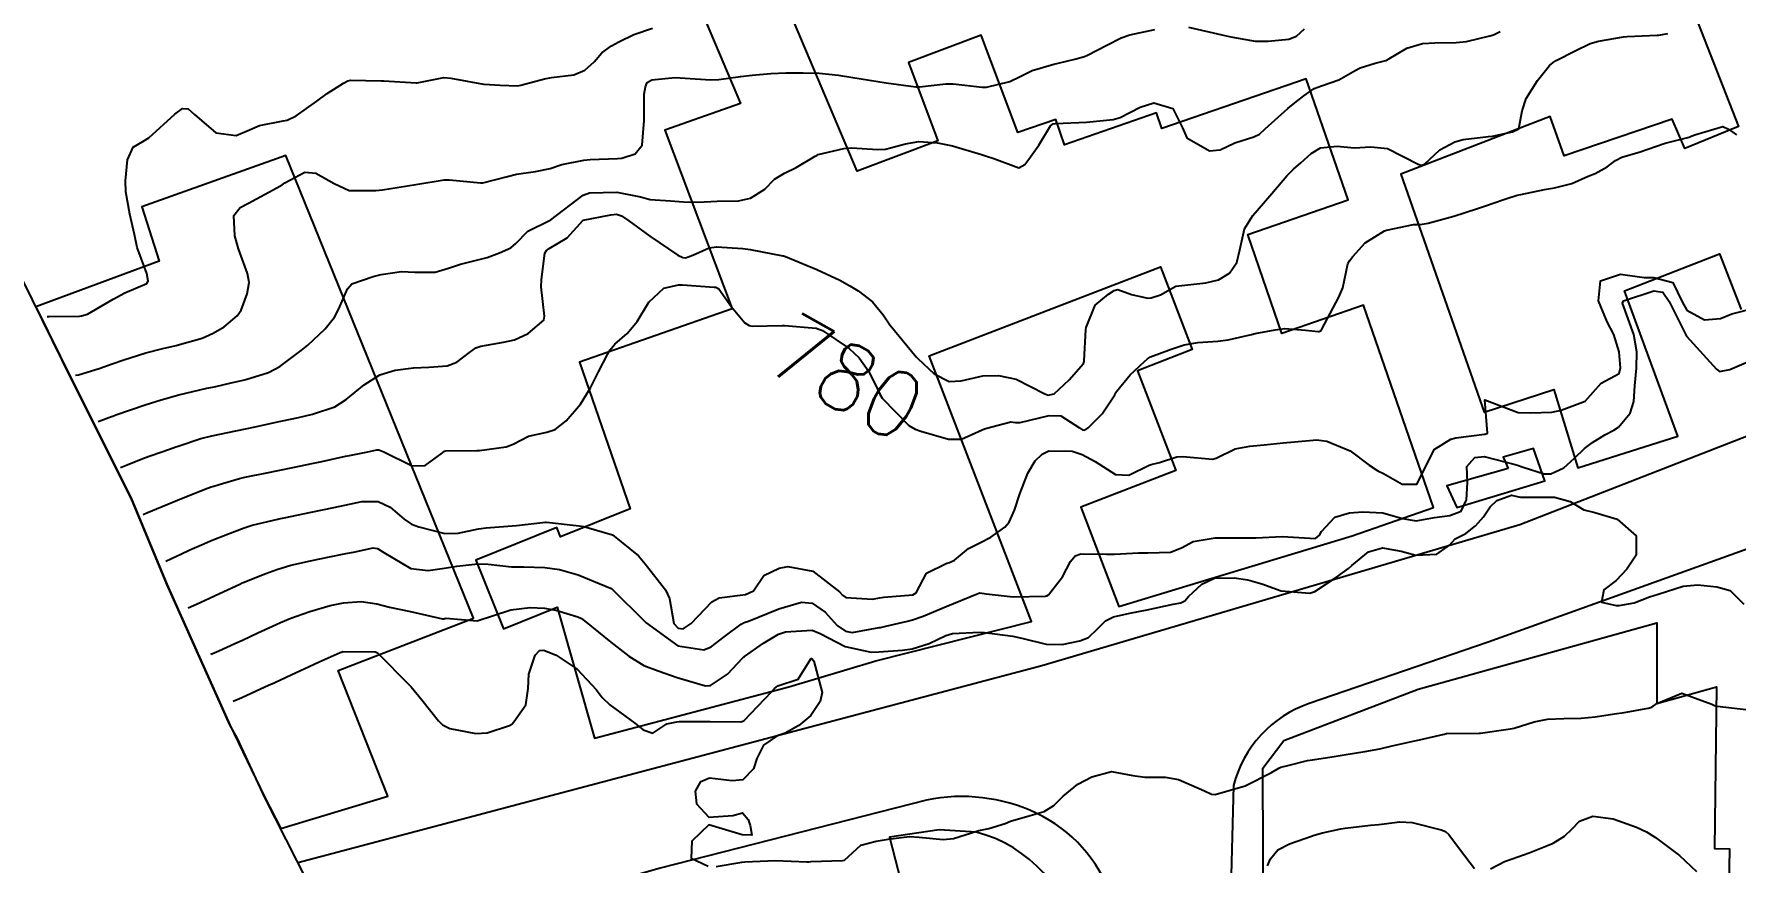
# Model space of a CAD drawing. Header units: metres. Extents: x 318500 to 325275, y 7408834 to 7428799.
# Drawn here: x 321769.1 to 321870.8, y 7422612.9 to 7422662.4 of the extents above; entities that cross this region are included whole.
import ezdxf
from ezdxf.enums import TextEntityAlignment as Align

# ---------------------------------------------------------------- set-up
doc = ezdxf.new("R2010")
doc.units = ezdxf.units.M
doc.header["$MEASUREMENT"] = 0
for name, color, linetype in [('Area', 45, 'Continuous'), ('Cotas', 45, 'Continuous'), ('Curvas de Nivel 1m', 11, 'Continuous'), ('Curvas de Nivel 5m', 15, 'Continuous'), ('Edificações', 30, 'Continuous'), ('Vias Primárias', 230, 'Continuous')]:
    doc.layers.add(name, color=color, linetype=linetype)
doc.styles.add('Style-STANDARD', font='STANDARD.shx')

msp = doc.modelspace()

# ---------------------------------------------------------------- linework, layer by layer
at = {"layer": 'Area'}
msp.add_lwpolyline([(321786.72, 7422609.25), (321782.87, 7422616.85), (321781.24, 7422620.34), (321780.8, 7422621.16), (321779.06, 7422625.01), (321777.03, 7422629.55), (321774.89, 7422634.7), (321771.37, 7422641.71), (321764.84, 7422654.96)], dxfattribs=at)
at = {"layer": 'Curvas de Nivel 1m', "flags": 128}
for points, elevation in [([(321769.89, 7422645.54), (321769.99, 7422645.53), (321771.81, 7422645.55), (321771.93, 7422645.57), (321772.28, 7422645.68), (321773.82, 7422646.57), (321774.52, 7422646.96), (321775.83, 7422647.51), (321775.92, 7422647.64), (321775.84, 7422648.11), (321775.26, 7422649.65), (321775.09, 7422650.43), (321774.82, 7422651.65), (321774.57, 7422652.99), (321774.55, 7422653.65), (321774.68, 7422654.9), (321775.02, 7422655.65), (321775.59, 7422655.99), (321775.95, 7422656.21), (321777.5, 7422657.62), (321777.97, 7422657.96), (321778.31, 7422657.94), (321778.68, 7422657.6), (321779.95, 7422656.5), (321781.17, 7422656.35), (321781.96, 7422656.68), (321782.56, 7422656.95), (321783.97, 7422657.23), (321784.22, 7422657.27), (321784.75, 7422657.52), (321785.98, 7422658.4), (321786.61, 7422658.86), (321787.59, 7422659.48), (321787.85, 7422659.62), (321787.99, 7422659.66), (321789.83, 7422659.62), (321789.99, 7422659.61), (321791.93, 7422659.49), (321791.99, 7422659.5), (321793.58, 7422659.82), (321794, 7422659.78), (321795.94, 7422659.42), (321795.99, 7422659.41), (321796.94, 7422659.36), (321797.99, 7422659.32), (321798.18, 7422659.35), (321799.58, 7422659.74), (321800, 7422659.81), (321801.33, 7422659.97), (321802, 7422660.24), (321802.56, 7422660.74), (321803.01, 7422661.28), (321803.59, 7422661.71), (321804.03, 7422661.94), (321804.92, 7422662.38), (321806.04, 7422662.76)], 776), ([(321771.58, 7422642.04), (321771.76, 7422642.05), (321772.99, 7422642.44), (321773.77, 7422642.71), (321774.46, 7422642.96), (321775.78, 7422643.37), (321776.78, 7422643.63), (321777.58, 7422643.81), (321777.78, 7422643.86), (321779.13, 7422644.25), (321779.79, 7422644.54), (321780.45, 7422644.92), (321781.23, 7422645.57), (321781.46, 7422645.92), (321781.82, 7422646.89), (321781.95, 7422647.56), (321781.84, 7422648.11), (321781.3, 7422649.57), (321781.09, 7422650.35), (321781.04, 7422651.57), (321781.41, 7422652.05), (321781.9, 7422652.3), (321783.59, 7422653.22), (321783.91, 7422653.41), (321784.08, 7422653.53), (321785.28, 7422654.15), (321785.92, 7422654.1), (321787.02, 7422653.49), (321787.91, 7422653.07), (321789.51, 7422653.06), (321789.91, 7422653.11), (321791.91, 7422653.42), (321793.6, 7422653.71), (321793.91, 7422653.71), (321795.76, 7422653.52), (321795.91, 7422653.53), (321797.38, 7422653.89), (321797.92, 7422654.03), (321799.06, 7422654.19), (321799.93, 7422654.37), (321800.62, 7422654.62), (321801.93, 7422654.88), (321802.31, 7422654.91), (321803.94, 7422654.98), (321804.2, 7422655), (321805.01, 7422655.25), (321805.43, 7422655.77), (321805.54, 7422657.25), (321805.55, 7422658.81), (321805.62, 7422659.25), (321805.73, 7422659.51), (321806, 7422659.68), (321807.4, 7422659.81), (321808, 7422659.78), (321809.51, 7422659.68), (321810, 7422659.7), (321811.29, 7422659.88), (321812, 7422659.95), (321813.11, 7422660.04), (321814, 7422660.08), (321815.03, 7422660.09), (321816, 7422660.07), (321817.15, 7422659.95), (321818, 7422659.81), (321819.49, 7422659.57), (321820, 7422659.49), (321821.76, 7422659.26), (321821.99, 7422659.26), (321823.56, 7422659.44), (321824, 7422659.43), (321825.73, 7422659.23), (321825.99, 7422659.24), (321827.38, 7422659.57), (321828, 7422659.87), (321828.72, 7422660.23), (321830.02, 7422660.6), (321830.27, 7422660.66), (321831.26, 7422660.9), (321831.85, 7422661.07), (321832.02, 7422661.14), (321833.17, 7422661.75), (321834.04, 7422662.17), (321834.55, 7422662.35), (321836.05, 7422662.67)], 777), ([(321772.93, 7422639.26), (321773.73, 7422639.56), (321773.8, 7422639.59), (321773.99, 7422639.66), (321775.74, 7422640.26), (321776.68, 7422640.56), (321777.74, 7422640.87), (321779.41, 7422641.25), (321779.75, 7422641.32), (321779.96, 7422641.36), (321780.87, 7422641.57), (321781.58, 7422641.73), (321781.75, 7422641.78), (321783.11, 7422642.19), (321783.77, 7422642.55), (321785.06, 7422643.51), (321785.46, 7422643.83), (321785.79, 7422644.14), (321786.48, 7422644.81), (321787.04, 7422645.49), (321787.31, 7422645.99), (321787.83, 7422647.2), (321788.08, 7422647.48), (321789.36, 7422647.93), (321789.84, 7422648.05), (321791.05, 7422648.23), (321791.84, 7422648.18), (321793.05, 7422648.19), (321793.85, 7422648.42), (321794.58, 7422648.66), (321795.85, 7422648.98), (321796.16, 7422649.06), (321796.9, 7422649.35), (321797.58, 7422649.63), (321797.87, 7422649.9), (321798.59, 7422650.63), (321799.89, 7422651.27), (321799.92, 7422651.29), (321799.96, 7422651.32), (321801.9, 7422652.78), (321802.27, 7422652.92), (321803.91, 7422652.96), (321805.33, 7422652.68), (321805.9, 7422652.53), (321807.12, 7422652.44), (321807.9, 7422652.39), (321808.74, 7422652.37), (321809.9, 7422652.43), (321811.17, 7422652.44), (321811.9, 7422652.6), (321812.74, 7422653.15), (321813.32, 7422653.74), (321813.92, 7422654.1), (321814.63, 7422654.43), (321815.75, 7422655.11), (321815.87, 7422655.18), (321815.94, 7422655.21), (321817.47, 7422655.57), (321817.95, 7422655.61), (321819.48, 7422655.52), (321819.95, 7422655.54), (321821.15, 7422655.84), (321821.95, 7422655.98), (321823.06, 7422655.91), (321823.95, 7422655.73), (321825.7, 7422655.22), (321825.94, 7422655.14), (321826.43, 7422654.97), (321827.93, 7422654.42), (321828.27, 7422654.61), (321828.51, 7422654.94), (321829.12, 7422655.77), (321829.81, 7422656.92), (321829.97, 7422657.04), (321830.12, 7422657.07), (321831.97, 7422657.15), (321833.55, 7422657.3), (321833.98, 7422657.43), (321835.16, 7422658.03), (321835.98, 7422658.29), (321837.12, 7422657.96), (321837.69, 7422656.81), (321837.96, 7422656.21), (321839.31, 7422655.43), (321839.95, 7422655.49), (321840.83, 7422655.91), (321841.96, 7422656.26), (321842.29, 7422656.43), (321842.63, 7422656.75), (321843.98, 7422657.95), (321844.41, 7422658.3), (321844.95, 7422658.72), (321845.56, 7422659.15), (321846, 7422659.32), (321847.03, 7422659.67), (321848.01, 7422660.23), (321848.31, 7422660.38), (321849.21, 7422660.66), (321849.84, 7422660.83), (321850.02, 7422660.92), (321851.1, 7422661.57), (321852.04, 7422661.84), (321852.77, 7422661.89), (321854.04, 7422661.9), (321854.67, 7422661.96), (321856.05, 7422662.29), (321856.27, 7422662.35), (321856.68, 7422662.56)], 778), ([(321774.26, 7422636.52), (321774.65, 7422636.69), (321775.69, 7422637.09), (321776.09, 7422637.24), (321777.18, 7422637.62), (321777.56, 7422637.75), (321777.7, 7422637.8), (321779.05, 7422638.25), (321779.71, 7422638.42), (321780.67, 7422638.62), (321781.72, 7422638.84), (321782.31, 7422638.96), (321783.73, 7422639.26), (321783.94, 7422639.31), (321784.9, 7422639.51), (321785.73, 7422639.7), (321787.07, 7422640.15), (321787.74, 7422640.58), (321788.81, 7422641.46), (321789.76, 7422642.05), (321790.67, 7422642.34), (321791.77, 7422642.48), (321792.67, 7422642.51), (321793.77, 7422642.6), (321794.35, 7422642.81), (321795.1, 7422643.38), (321795.49, 7422643.67), (321795.79, 7422643.77), (321797.14, 7422644), (321797.79, 7422644.15), (321798.61, 7422644.52), (321799.54, 7422645.32), (321799.59, 7422645.55), (321799.39, 7422647.32), (321799.41, 7422647.75), (321799.61, 7422649.32), (321799.7, 7422649.49), (321799.86, 7422649.59), (321800.95, 7422650.23), (321801.89, 7422651.29), (321803.55, 7422651.62), (321803.89, 7422651.64), (321804.18, 7422651.56), (321804.62, 7422651.26), (321805.88, 7422650.34), (321807.56, 7422649.21), (321807.86, 7422649.06), (321808.02, 7422649.04), (321808.44, 7422649.2), (321809.42, 7422649.64), (321809.87, 7422649.7), (321811.44, 7422649.59), (321811.87, 7422649.54), (321813.82, 7422649.17), (321813.86, 7422649.16), (321813.99, 7422649.13), (321815.85, 7422648.35), (321817.23, 7422647.7), (321817.83, 7422647.38), (321818.32, 7422647.07), (321819.18, 7422646.42), (321819.82, 7422645.63), (321820.21, 7422645.05), (321821.78, 7422643.14), (321821.88, 7422643.03), (321822.87, 7422642.12), (321823.76, 7422641.65), (321824.47, 7422641.7), (321825.77, 7422641.99), (321826.71, 7422642.02), (321827.76, 7422641.8), (321829.47, 7422640.92), (321829.68, 7422640.85), (321829.75, 7422640.86), (321830.04, 7422640.92), (321830.92, 7422641.75), (321831.78, 7422642.73), (321831.82, 7422642.85), (321831.83, 7422642.89), (321831.92, 7422644.77), (321831.94, 7422644.89), (321832.49, 7422646.22), (321833.27, 7422646.88), (321833.61, 7422647.09), (321833.83, 7422647.16), (321834.66, 7422646.86), (321835.62, 7422646.64), (321835.83, 7422646.65), (321836.38, 7422646.83), (321837.29, 7422647.36), (321837.84, 7422647.42), (321839.1, 7422647.54), (321839.84, 7422647.72), (321840.5, 7422648.13), (321840.94, 7422648.77), (321841.12, 7422649.53), (321841.41, 7422650.77), (321841.9, 7422651.57), (321842.92, 7422652.74), (321843.37, 7422653.29), (321843.93, 7422653.93), (321844.33, 7422654.33), (321844.77, 7422654.72), (321845.39, 7422655.27), (321845.95, 7422655.62), (321846.94, 7422655.71), (321847.95, 7422655.62), (321848.95, 7422655.68), (321849.95, 7422655.58), (321851.78, 7422654.63), (321851.94, 7422654.57), (321851.99, 7422654.58), (321852.15, 7422654.63), (321853.07, 7422655.49), (321853.96, 7422655.96), (321854.46, 7422656.1), (321855.97, 7422656.29), (321856.22, 7422656.31), (321857.42, 7422656.56), (321857.78, 7422656.75), (321857.98, 7422657.83), (321858.23, 7422658.55), (321858.9, 7422659.64), (321859.63, 7422660.53), (321859.84, 7422660.71), (321860.02, 7422660.82), (321861.15, 7422661.4), (321862.04, 7422661.84), (321862.54, 7422661.99), (321864.05, 7422662.23), (321864.26, 7422662.25), (321866.05, 7422662.33), (321866.15, 7422662.34), (321866.68, 7422662.43)], 779), ([(321838.05, 7422662.81), (321840.04, 7422662.36), (321840.58, 7422662.24), (321842.04, 7422661.99), (321842.81, 7422661.98), (321844.04, 7422662.09), (321844.5, 7422662.27), (321844.98, 7422662.72)], 777), ([(321776.96, 7422630.93), (321777.61, 7422631.23), (321777.87, 7422631.35), (321778.41, 7422631.6), (321779.24, 7422631.97), (321779.63, 7422632.14), (321780.66, 7422632.54), (321781.64, 7422632.91), (321782.13, 7422633.07), (321783.65, 7422633.44), (321783.72, 7422633.46), (321784.04, 7422633.52), (321785.65, 7422633.85), (321787.01, 7422634.13), (321787.66, 7422634.27), (321788.68, 7422634.49), (321789.66, 7422634.5), (321790.37, 7422634.15), (321791.21, 7422633.43), (321791.65, 7422633.13), (321792.09, 7422632.97), (321793.64, 7422632.59), (321794.43, 7422632.6), (321795.64, 7422632.85), (321796.1, 7422632.91), (321797.65, 7422633.03), (321797.92, 7422633.06), (321799.65, 7422633.25), (321799.71, 7422633.26), (321801.65, 7422633.03), (321801.93, 7422633), (321803.64, 7422632.5), (321805.21, 7422631.24), (321805.61, 7422630.76), (321806.82, 7422629.22), (321807.05, 7422628.69), (321807.32, 7422627.21), (321807.57, 7422626.92), (321807.88, 7422626.89), (321808.34, 7422627.2), (321809.58, 7422628.5), (321810.03, 7422628.73), (321811.59, 7422628.94), (321812.08, 7422629.15), (321812.68, 7422630.07), (321813.61, 7422630.51), (321814.13, 7422630.61), (321815.61, 7422630.33), (321817.21, 7422629.09), (321817.39, 7422628.89), (321817.59, 7422628.75), (321819.19, 7422628.66), (321819.59, 7422628.73), (321819.86, 7422628.77), (321821.59, 7422628.92), (321821.79, 7422629.03), (321822.41, 7422630.22), (321823.62, 7422630.8), (321823.77, 7422630.85), (321824.07, 7422630.99), (321824.92, 7422631.69), (321825.64, 7422632.05), (321826.24, 7422632.37), (321827.08, 7422632.96), (321827.35, 7422633.25), (321827.66, 7422633.98), (321827.99, 7422634.95), (321828.45, 7422636.18), (321828.89, 7422636.93), (321829.31, 7422637.32), (321829.71, 7422637.52), (321831.11, 7422637.5), (321831.71, 7422637.29), (321832.49, 7422636.88), (321833.69, 7422636.1), (321834.49, 7422636.06), (321835.7, 7422636.67), (321835.82, 7422636.71), (321836.32, 7422636.83), (321837.36, 7422637.16), (321837.71, 7422637.18), (321839.48, 7422637.02), (321839.7, 7422637.08), (321840.85, 7422637.63), (321841.72, 7422637.79), (321842.58, 7422637.88), (321843.72, 7422637.99), (321844.39, 7422638.06), (321845.72, 7422638.17), (321846.32, 7422638.1), (321847.71, 7422637.52), (321848.85, 7422636.66), (321849.37, 7422636.33), (321849.7, 7422636.17), (321850.81, 7422635.52), (321851.69, 7422635.53), (321852.25, 7422636.62), (321852.74, 7422637.59), (321853.72, 7422638.22), (321854.03, 7422638.29), (321855.73, 7422638.52), (321855.77, 7422638.52), (321855.91, 7422638.57), (321855.76, 7422640.57), (321857.75, 7422639.81), (321858.51, 7422639.78), (321859.75, 7422639.83), (321860.32, 7422639.94), (321861.76, 7422640.49), (321862.7, 7422641.55), (321863.78, 7422642.14), (321863.86, 7422642.47), (321863.79, 7422643.43), (321863.46, 7422644.47), (321863.07, 7422645.23), (321862.55, 7422646.48), (321862.67, 7422647.66), (321863.86, 7422648.07), (321865.27, 7422647.87), (321865.85, 7422647.87), (321866.99, 7422647.56), (321867.55, 7422646.41), (321867.83, 7422645.91), (321868.88, 7422645.35), (321869.83, 7422645.42), (321870.52, 7422645.69), (321871.84, 7422646.04)], 781), ([(321778.3, 7422628.14), (321778.81, 7422628.36), (321779.58, 7422628.72), (321780.17, 7422628.99), (321781.38, 7422629.56), (321781.52, 7422629.63), (321781.59, 7422629.66), (321782.94, 7422630.2), (321783.6, 7422630.44), (321784.44, 7422630.69), (321785.61, 7422630.95), (321786.07, 7422631.04), (321787.62, 7422631.36), (321787.72, 7422631.38), (321788.17, 7422631.47), (321789.36, 7422631.72), (321789.62, 7422631.69), (321790, 7422631.44), (321791.61, 7422630.49), (321792.64, 7422630.38), (321793.61, 7422630.52), (321794.36, 7422630.64), (321795.61, 7422630.77), (321796.23, 7422630.74), (321797.61, 7422630.6), (321798.35, 7422630.59), (321799.61, 7422630.56), (321800.48, 7422630.43), (321801.6, 7422630.11), (321803.54, 7422629.31), (321803.59, 7422629.29), (321803.62, 7422629.26), (321805.57, 7422627.35), (321805.62, 7422627.29), (321805.66, 7422627.24), (321807.55, 7422625.87), (321809.11, 7422625.63), (321809.55, 7422625.82), (321810.32, 7422626.41), (321811.34, 7422627.16), (321811.48, 7422627.25), (321811.57, 7422627.28), (321811.77, 7422627.35), (321813.58, 7422628.09), (321814.94, 7422628.48), (321815.58, 7422628.43), (321816.36, 7422627.88), (321817.07, 7422627.08), (321817.56, 7422626.74), (321817.97, 7422626.67), (321819.57, 7422626.96), (321819.65, 7422626.97), (321819.97, 7422627.05), (321821.27, 7422627.34), (321821.57, 7422627.42), (321822.21, 7422627.65), (321823.58, 7422628.23), (321825.44, 7422628.97), (321825.54, 7422629.02), (321825.59, 7422629.03), (321825.97, 7422628.97), (321827.59, 7422628.79), (321829.51, 7422628.84), (321829.59, 7422628.85), (321829.69, 7422628.92), (321830.52, 7422630), (321831.01, 7422630.9), (321831.28, 7422631.24), (321831.63, 7422631.36), (321833.15, 7422631.35), (321833.63, 7422631.35), (321835.06, 7422631.42), (321835.63, 7422631.43), (321836.98, 7422631.47), (321837.63, 7422631.72), (321838.33, 7422632.11), (321839.64, 7422632.33), (321840.1, 7422632.33), (321841.64, 7422632.33), (321842.07, 7422632.33), (321843.65, 7422632.4), (321843.99, 7422632.38), (321845.64, 7422632.29), (321845.88, 7422632.48), (321846.01, 7422632.7), (321846.8, 7422633.56), (321847.67, 7422633.82), (321848.46, 7422633.87), (321849.67, 7422633.81), (321850.83, 7422633.47), (321851.66, 7422633.34), (321852.75, 7422633.53), (321853.67, 7422633.65), (321854.35, 7422633.91), (321854.67, 7422634.59), (321854.73, 7422635.62), (321854.68, 7422636.59), (321855.16, 7422637.12), (321855.71, 7422637.17), (321857.56, 7422636.7), (321857.7, 7422636.66), (321858.05, 7422636.54), (321859.31, 7422636.14), (321859.7, 7422636.15), (321860.48, 7422636.51), (321861.12, 7422637.08), (321861.72, 7422637.66), (321862.19, 7422638.02), (321862.93, 7422638.48), (321863.46, 7422638.75), (321863.74, 7422638.94), (321864.44, 7422639.77), (321864.65, 7422640.46), (321864.71, 7422641.39), (321864.81, 7422642.45), (321864.83, 7422643.42), (321864.65, 7422644.46), (321863.98, 7422646.33), (321864.05, 7422646.47), (321865.85, 7422647.08), (321866.4, 7422646.99), (321866.76, 7422646.43), (321867.74, 7422644.48), (321867.78, 7422644.41), (321867.81, 7422644.37), (321869.59, 7422642.39), (321869.78, 7422642.26), (321870.39, 7422642.38), (321871.37, 7422642.79)], 782), ([(321779.65, 7422625.36), (321779.72, 7422625.39), (321780.13, 7422625.57), (321781.1, 7422626.01), (321781.55, 7422626.22), (321782.46, 7422626.64), (321783.56, 7422627.15), (321783.82, 7422627.27), (321784.43, 7422627.52), (321785.57, 7422627.93), (321786.78, 7422628.28), (321787.58, 7422628.44), (321788.64, 7422628.52), (321789.58, 7422628.38), (321790.32, 7422628.18), (321791.58, 7422627.93), (321793.49, 7422627.48), (321793.57, 7422627.48), (321793.69, 7422627.52), (321795.57, 7422627.37), (321797.58, 7422628.02), (321798.74, 7422628.17), (321799.58, 7422628.13), (321800.26, 7422628), (321801.57, 7422627.61), (321801.79, 7422627.5), (321802.07, 7422627.28), (321803.55, 7422626.09), (321804.63, 7422625.25), (321805.53, 7422624.69), (321806.38, 7422624.38), (321807.52, 7422623.98), (321809.21, 7422623.49), (321809.51, 7422623.51), (321810.51, 7422624.18), (321811.44, 7422625.16), (321811.49, 7422625.21), (321811.54, 7422625.24), (321812.67, 7422626.03), (321813.56, 7422626.57), (321813.98, 7422626.71), (321815.57, 7422626.8), (321816.05, 7422626.61), (321817.55, 7422625.83), (321819.1, 7422625.5), (321819.55, 7422625.51), (321820.97, 7422625.61), (321821.55, 7422625.69), (321822.56, 7422626.01), (321823.56, 7422626.49), (321823.95, 7422626.6), (321825.57, 7422626.68), (321825.87, 7422626.67), (321827.56, 7422626.45), (321828.19, 7422626.31), (321829.56, 7422625.97), (321830.51, 7422625.95), (321831.56, 7422626.17), (321832.08, 7422626.37), (321832.62, 7422626.88), (321833.09, 7422627.36), (321833.58, 7422627.61), (321834.56, 7422627.83), (321835.58, 7422628.02), (321837.14, 7422628.37), (321837.59, 7422628.45), (321837.83, 7422628.56), (321838.05, 7422628.81), (321838.85, 7422629.55), (321839.61, 7422629.91), (321840.78, 7422629.94), (321841.61, 7422629.82), (321842.43, 7422629.57), (321843.6, 7422629.15), (321845.31, 7422629.01), (321845.6, 7422629.11), (321846.9, 7422629.97), (321847.62, 7422630.49), (321847.82, 7422630.68), (321848.8, 7422631.49), (321849.64, 7422631.72), (321850.75, 7422631.52), (321851.63, 7422631.28), (321852.89, 7422631.35), (321853.64, 7422631.89), (321853.98, 7422632.26), (321854.63, 7422632.59), (321855.19, 7422633.04), (321855.67, 7422633.58), (321856.07, 7422634.17), (321856.48, 7422634.56), (321857.36, 7422634.88), (321857.68, 7422634.8), (321857.89, 7422634.75), (321859.68, 7422634.75), (321859.92, 7422634.75), (321860.85, 7422634.5), (321861.67, 7422634), (321862.32, 7422633.83), (321863.66, 7422633.44), (321864.79, 7422632.45), (321864.79, 7422631.29), (321864.24, 7422630.46), (321863.61, 7422629.78), (321862.87, 7422629.21), (321862.72, 7422628.48), (321863.6, 7422628.28), (321863.79, 7422628.28), (321864.67, 7422628.45), (321865.6, 7422628.79), (321866.12, 7422628.95), (321867.61, 7422629.44), (321868.49, 7422629.52), (321869.61, 7422629.4), (321870.41, 7422629.18), (321871.22, 7422628.37)], 783), ([(321781, 7422622.57), (321781.5, 7422622.79), (321783.15, 7422623.54), (321783.4, 7422623.65), (321783.51, 7422623.7), (321784.75, 7422624.28), (321785.53, 7422624.64), (321786.12, 7422624.91), (321787.39, 7422625.48), (321787.5, 7422625.52), (321787.54, 7422625.53), (321789.48, 7422625.51), (321789.54, 7422625.5), (321789.61, 7422625.45), (321791.51, 7422623.54), (321791.62, 7422623.42), (321792.27, 7422622.64), (321793.26, 7422621.4), (321793.49, 7422621.16), (321793.94, 7422620.94), (321795.48, 7422620.64), (321796.16, 7422620.68), (321797.49, 7422621.12), (321797.63, 7422621.2), (321797.76, 7422621.34), (321798.48, 7422622.35), (321798.62, 7422623.33), (321798.66, 7422624.19), (321799.04, 7422625.32), (321799.28, 7422625.59), (321799.54, 7422625.61), (321800.29, 7422625.31), (321801.53, 7422624.48), (321802.68, 7422623.27), (321803.03, 7422622.79), (321803.5, 7422622.36), (321804.99, 7422621.25), (321805.48, 7422620.86), (321806.06, 7422620.65), (321806.89, 7422621.22), (321807.49, 7422621.34), (321807.63, 7422621.35), (321809.49, 7422621.35), (321811.32, 7422621.33), (321811.49, 7422621.39), (321813.16, 7422623.14), (321813.32, 7422623.33), (321813.52, 7422623.49), (321814.74, 7422623.89), (321815.49, 7422625.1), (321815.52, 7422625.12), (321815.54, 7422625.12), (321815.57, 7422625.1), (321815.68, 7422624.95), (321816.17, 7422623.09), (321816.06, 7422622.54), (321815.5, 7422621.72), (321814.79, 7422621.11), (321813.96, 7422620.65), (321813.48, 7422620.5), (321812.66, 7422619.95), (321812.27, 7422619.15), (321812.07, 7422618.53), (321811.44, 7422617.88), (321810.79, 7422617.82), (321809.44, 7422617.97), (321808.89, 7422617.74), (321808.58, 7422617.19), (321808.66, 7422616.43), (321809.41, 7422615.64), (321810.83, 7422615.75), (321811.42, 7422615.91), (321811.76, 7422615.51), (321811.87, 7422615.15), (321811.98, 7422614.57), (321811.4, 7422614.58), (321809.41, 7422615.18), (321808.38, 7422614.21), (321808.35, 7422613.2), (321809.37, 7422612.71)], 784), ([(321809.85, 7422612.7), (321811.38, 7422612.96), (321811.56, 7422612.98), (321813.38, 7422613.05), (321815.25, 7422612.97), (321815.38, 7422612.98), (321815.49, 7422612.99), (321817.38, 7422613.05), (321817.5, 7422613.08), (321818.48, 7422613.98), (321819.4, 7422614.2), (321820.12, 7422614.32), (321821.4, 7422614.49), (321821.96, 7422614.45), (321823.4, 7422614.3), (321824.02, 7422614.37), (321825.41, 7422614.81), (321825.53, 7422614.84), (321826.13, 7422614.96), (321827.1, 7422615.27), (321827.42, 7422615.4), (321828.6, 7422615.75), (321829.43, 7422615.99), (321830.02, 7422616.33), (321830.56, 7422616.9), (321831.45, 7422617.61), (321832.28, 7422618.06), (321833.45, 7422618.36), (321834.73, 7422618.13), (321835.45, 7422618.03), (321836.66, 7422618.03), (321837.45, 7422617.9), (321839.02, 7422617.22), (321839.44, 7422617.01), (321839.65, 7422617), (321841.45, 7422617.51), (321843.02, 7422618.3), (321843.46, 7422618.57), (321843.57, 7422618.62), (321843.98, 7422618.72), (321845.16, 7422619.02), (321845.47, 7422619.07), (321846.87, 7422619.29), (321847.47, 7422619.39), (321848.58, 7422619.56), (321849.48, 7422619.73), (321850.22, 7422619.9), (321851.48, 7422620.18), (321851.85, 7422620.26), (321853.32, 7422620.6), (321853.46, 7422620.63), (321853.49, 7422620.64), (321855.41, 7422620.65), (321855.49, 7422620.66), (321857.16, 7422620.89), (321857.5, 7422620.96), (321858.7, 7422621.33), (321859.5, 7422621.5), (321860.47, 7422621.54), (321861.51, 7422621.55), (321862.35, 7422621.64), (321863.51, 7422621.81), (321864.08, 7422621.9), (321865.52, 7422622.15), (321865.74, 7422622.22), (321866.03, 7422622.43), (321867.53, 7422623.04), (321869.32, 7422622.39), (321869.52, 7422622.3), (321869.63, 7422622.28), (321871.52, 7422622.05)], 784)]:
    msp.add_lwpolyline(points, dxfattribs=dict(at, elevation=elevation))
at = {"layer": 'Curvas de Nivel 5m', "flags": 128}
for points, elevation in [([(321775.61, 7422633.72), (321775.65, 7422633.74), (321775.83, 7422633.82), (321777.66, 7422634.58), (321779.3, 7422635.22), (321779.67, 7422635.36), (321779.83, 7422635.41), (321780.36, 7422635.57), (321781.37, 7422635.86), (321781.68, 7422635.94), (321783.01, 7422636.21), (321783.68, 7422636.34), (321784.66, 7422636.54), (321785.69, 7422636.77), (321786.29, 7422636.89), (321787.7, 7422637.19), (321787.93, 7422637.24), (321789.03, 7422637.46), (321789.57, 7422637.58), (321789.7, 7422637.58), (321790, 7422637.45), (321791.69, 7422636.62), (321792.45, 7422636.65), (321793.5, 7422637.4), (321793.61, 7422637.49), (321793.7, 7422637.52), (321795.55, 7422637.53), (321795.7, 7422637.53), (321797.3, 7422637.75), (321797.71, 7422637.92), (321798.64, 7422638.4), (321799.72, 7422638.64), (321800.23, 7422638.8), (321800.89, 7422639.3), (321801.74, 7422640.3), (321802.33, 7422641.28), (321802.81, 7422642.23), (321803.36, 7422643.27), (321803.51, 7422643.54), (321803.79, 7422643.89), (321804.52, 7422644.53), (321805.12, 7422645.25), (321805.82, 7422646.39), (321806.71, 7422647.23), (321807.6, 7422647.44), (321807.83, 7422647.43), (321809.72, 7422647.3), (321809.83, 7422647.29), (321810.01, 7422647.19), (321810.75, 7422646.11), (321811.55, 7422645.16), (321811.81, 7422645.01), (321811.99, 7422644.97), (321813.81, 7422645.01), (321813.93, 7422645.01), (321815.81, 7422644.85), (321816.2, 7422644.71), (321817.79, 7422643.63), (321818.39, 7422643.07), (321818.97, 7422642.26), (321819.55, 7422641.05), (321819.61, 7422640.91), (321819.75, 7422640.67), (321821.35, 7422639.03), (321821.73, 7422638.81), (321822.06, 7422638.69), (321823.72, 7422638.21), (321824.49, 7422638.22), (321825.73, 7422638.77), (321825.87, 7422638.83), (321826.3, 7422638.96), (321827.45, 7422639.24), (321827.73, 7422639.2), (321828, 7422639.21), (321829.74, 7422639.62), (321830.43, 7422639.6), (321831.55, 7422638.89), (321831.73, 7422638.78), (321831.86, 7422638.76), (321832.06, 7422638.89), (321832.89, 7422639.72), (321833.65, 7422640.87), (321833.68, 7422640.94), (321833.75, 7422641.07), (321834.58, 7422642.05), (321835.42, 7422642.85), (321835.6, 7422643.02), (321835.78, 7422643.14), (321837.03, 7422643.58), (321837.8, 7422643.84), (321838.61, 7422643.99), (321839.8, 7422644.07), (321840.43, 7422644.15), (321841.81, 7422644.47), (321842.04, 7422644.52), (321843.23, 7422644.74), (321843.81, 7422644.82), (321845.05, 7422644.72), (321845.81, 7422644.65), (321845.87, 7422644.65), (321845.98, 7422644.71), (321846.19, 7422645.08), (321847.04, 7422646.69), (321847.27, 7422647.26), (321847.57, 7422648.68), (321847.67, 7422648.87), (321847.87, 7422649.13), (321848.61, 7422649.94), (321849.76, 7422650.65), (321849.89, 7422650.7), (321851.5, 7422651.03), (321851.89, 7422651.04), (321852.38, 7422651.11), (321853.9, 7422651.53), (321855.31, 7422651.98), (321855.91, 7422652.18), (321856.19, 7422652.28), (321857.01, 7422652.56), (321857.69, 7422652.78), (321857.91, 7422652.83), (321859.32, 7422653.12), (321859.92, 7422653.22), (321860.95, 7422653.48), (321861.93, 7422653.91), (321862.35, 7422654.07), (321863.07, 7422654.48), (321863.56, 7422654.86), (321863.95, 7422655.06), (321865.04, 7422655.37), (321865.96, 7422655.69), (321866.52, 7422655.88), (321867.97, 7422656.25), (321868.09, 7422656.3), (321868.36, 7422656.41), (321869.97, 7422656.88), (321870.32, 7422656.73), (321870.8, 7422656.38)], 780), ([(321842.77, 7422612.74), (321842.96, 7422613.16), (321843.39, 7422613.69), (321844.08, 7422614.05), (321845.41, 7422614.5), (321845.56, 7422614.56), (321846.07, 7422614.7), (321847.16, 7422614.94), (321847.41, 7422614.98), (321848.92, 7422615.16), (321849.42, 7422615.21), (321850.69, 7422615.37), (321851.42, 7422615.33), (321853.14, 7422614.88), (321853.41, 7422614.79), (321853.61, 7422614.6), (321854.31, 7422613.67), (321855.14, 7422612.57)], 785), ([(321856.09, 7422612.56), (321856.94, 7422613), (321857.39, 7422613.16), (321858.41, 7422613.52), (321859.4, 7422613.91), (321859.83, 7422614.09), (321860.52, 7422614.5), (321860.98, 7422614.94), (321861.42, 7422615.4), (321862.21, 7422615.7), (321863.43, 7422615.55), (321864.82, 7422615.05), (321865.41, 7422614.77), (321865.95, 7422614.43), (321867.39, 7422613.36), (321868.41, 7422612.4)], 785)]:
    msp.add_lwpolyline(points, dxfattribs=dict(at, elevation=elevation))
at = {"layer": 'Edificações'}
for points in [[(321873.03, 7422665.54), (321869.69, 7422674.34), (321864.76, 7422672.6), (321870.91, 7422656.88), (321867.71, 7422655.58), (321866.95, 7422657.33), (321860.5, 7422655.13), (321859.66, 7422657.48), (321850.73, 7422654.03), (321855.72, 7422639.82), (321859.87, 7422641.18), (321861.31, 7422636.5), (321867.28, 7422638.39), (321864.11, 7422647.07), (321869.78, 7422649.28), (321871.06, 7422645.95)], [(321808.46, 7422664.94), (321811.29, 7422658.26), (321806.77, 7422656.66), (321810.8, 7422646), (321801.68, 7422642.81), (321804.7, 7422634.06), (321800.54, 7422632.38), (321800.32, 7422632.93), (321795.49, 7422630.99), (321797.14, 7422626.89), (321800.35, 7422628.18), (321802.58, 7422620.36), (321814.18, 7422623.43), (321819.38, 7422624.98), (321828.67, 7422627.33), (321822.56, 7422643.19), (321836.38, 7422648.51), (321838.28, 7422643.56), (321835, 7422642.29), (321837.3, 7422636.34), (321831.62, 7422634.15), (321833.9, 7422628.23), (321838.61, 7422629.65), (321847.83, 7422632.45), (321852.69, 7422634.13), (321848.51, 7422646.21), (321843.64, 7422644.52), (321841.6, 7422650.43), (321847.6, 7422652.5), (321845.09, 7422659.74), (321836.46, 7422656.76), (321836.14, 7422657.7), (321830.65, 7422655.8), (321830.13, 7422657.31), (321827.86, 7422656.52), (321825.67, 7422662.33), (321821.34, 7422660.7), (321823.09, 7422656.03), (321818.26, 7422654.21), (321811.15, 7422671.01)], [(321842.64, 7422583.47), (321842.49, 7422618.57), (321843.76, 7422620.23), (321851.78, 7422623.28), (321866.04, 7422627.25), (321866.04, 7422622.42), (321869.6, 7422623.43), (321869.48, 7422613.77), (321870.37, 7422613.76), (321870.32, 7422610.33)]]:
    msp.add_lwpolyline(points, dxfattribs=at)
for points in [[(321783.83, 7422614.96), (321790.22, 7422616.9), (321787.26, 7422624.4), (321795.35, 7422627.52), (321784.13, 7422655.16), (321775.53, 7422652.08), (321776.58, 7422648.85), (321769.21, 7422646.11), (321771.37, 7422641.71), (321774.89, 7422634.7), (321777.03, 7422629.55), (321779.06, 7422625.01), (321780.8, 7422621.16), (321782.87, 7422616.85)], [(321857.16, 7422636.46), (321853.49, 7422635.42), (321854.09, 7422634.14), (321859.34, 7422635.72), (321858.66, 7422637.66), (321856.86, 7422637.14)]]:
    msp.add_lwpolyline(points, close=True, dxfattribs=at)
msp.add_lwpolyline([(321831.4, 7422608.01, 0.303771), (321825.37, 7422614.75), (321823.17, 7422614.88), (321820.19, 7422614.44), (321822.2, 7422606.64)], format="xyb", dxfattribs=at)
at = {"layer": 'Vias Primárias'}
for points in [[(323715.64, 7420145.55, 0), (323709.04, 7420132.94)], [(323831.09, 7420001.79, 0), (323833.84, 7420008.44, 0.220888)], [(321784.86, 7422612.93), (321829.3, 7422624.7), (321857.85, 7422633.11), (321873.84, 7422639.34), (321886.23, 7422644.36, 0.061896), (321895.97, 7422649.79, 0.148559), (321901.39, 7422657.02), (321911.27, 7422687.33), (321913.92, 7422697.65), (321916.98, 7422712.8), (321917.41, 7422715.88, 0.06854), (321917.4, 7422723.4, 0.071688), (321914.76, 7422732.57, -0.006333), (321911.01, 7422741.18), (321909.91, 7422744.59), (321909.76, 7422746.99), (321909.2, 7422753.07), (321908.63, 7422758.29)], [(321904.16, 7422604.11), (321903.54, 7422633.63, 0.32166), (321898.58, 7422640.24, 0.111347), (321895.12, 7422640.52, 0.068753), (321889.35, 7422638.89), (321876.07, 7422633.31), (321855.95, 7422626.09), (321845.27, 7422622.43, 0.253156), (321840.75, 7422617.53), (321840.46, 7422606.85)], [(321827.07, 7422523.03), (321828.87, 7422524.15, 0.146238), (321834.31, 7422530.29, 0.078392), (321835.52, 7422534.51), (321835.6, 7422558.77), (321835.09, 7422582.35), (321834.83, 7422602.94, 0.080117), (321833.45, 7422610.88, 0.202134), (321828.96, 7422615.88, 0.162887), (321822.4, 7422616.66), (321806.49, 7422612.6), (321787.65, 7422607.18)]]:
    msp.add_lwpolyline(points, format="xyb", dxfattribs=at)

# ---------------------------------------------------------------- texts
at = {"layer": 'Cotas', "style": 'Style-STANDARD'}
msp.add_text('780', height=4, rotation=330.3149, dxfattribs=at).set_placement((321817.66, 7422641.9, 780), align=Align.MIDDLE_CENTER)

doc.saveas('drawing.dxf')
